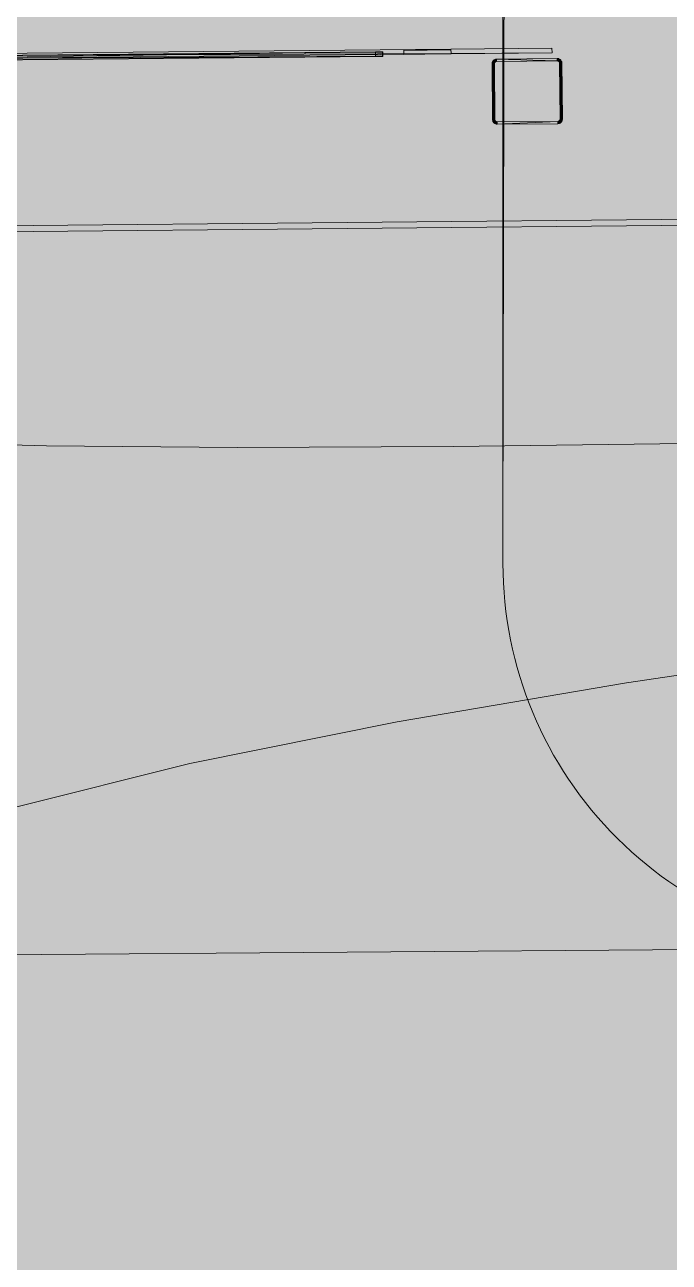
# Model space of a CAD drawing. Header units: millimetres. Extents: x 132836 to 1862386, y -330276 to -143438.
# Drawn here: x 170853 to 174174, y -277202 to -270822 of the extents above; entities that cross this region are included whole.
import ezdxf

# ---------------------------------------------------------------- set-up
doc = ezdxf.new("R2010")
doc.units = ezdxf.units.MM
doc.header["$MEASUREMENT"] = 0
for name, color, linetype in [('Divers - Dessin général', 7, 'Continuous'), ('Nouveau_0', 7, 'Continuous'), ('Nouveau_CN_02_00', 7, 'Continuous'), ('Nouveau_rg', 7, 'Continuous'), ('Sols_ Dalles', 7, 'Continuous')]:
    doc.layers.add(name, color=color, linetype=linetype)

msp = doc.modelspace()

# ---------------------------------------------------------------- hatches: boundary and pattern name
at = {"linetype": 'Continuous', "lineweight": 0, "true_color": 0x6f6f6f}
h = msp.add_hatch(color=8, dxfattribs=at)
h.paths.add_polyline_path([(141848.442, -275935.042), (141848.442, -295062.571), (269220.821, -293826.868), (269220.821, -270902.734), (268763.049, -270902.734), (254213.6, -271040.575), (254213.6, -163437.635), (153156.2, -163437.635), (153156.2, -271040.575), (153182.962, -271040.57), (153183.146, -272000.514, -0.40942736), (149183.681, -275935.042)])
h.paths.add_polyline_path([(158435.584, -260639.953), (155145.584, -260639.953), (155145.584, -248364.953), (155145.584, -243089.974), (155145.584, -242189.974), (158435.584, -242189.974)], flags=0)
h.paths.add_polyline_path([(196775.042, -260810.571), (196775.042, -222495.57), (186955.542, -222495.57), (186955.542, -218295.57), (196754.55, -218295.57), (196754.55, -208495.57), (196754.55, -204495.57), (193355.542, -204495.57), (193355.542, -201780.57), (193355.542, -195161.535), (195576.034, -195161.535), (195576.034, -189810.571), (217850.068, -189810.571), (217850.068, -262266.885), (245610.045, -262266.885), (245610.045, -253395.571), (245626.034, -253395.571), (246426.034, -253395.571), (247826.034, -253395.571), (247826.034, -248005.571), (247826.034, -246605.571), (245626.034, -246605.571), (245610.045, -246605.571), (245610.045, -171995.57), (212806.28, -171995.57), (161503.433, -171995.57), (161503.433, -193810.571), (161503.433, -230015.57), (161503.433, -260810.571)], flags=0)
h.paths.add_polyline_path([(162737.042, -269433.913, -0.09031866), (162858.773, -268727.623, -0.20144873), (163912.639, -267592.74, -0.10421145), (164718.006, -267415.055), (165317.979, -267409.371, -0.10404461), (166125.354, -267571.244, -0.23825546), (167284.257, -268953.318, -0.05518862), (167336.836, -269390.334), (167338.931, -269611.438), (167351.046, -270890.267), (167092.583, -271892.761, -0.26794919), (165370.083, -272909.124), (164770.11, -272914.808, -0.19371746), (163379.252, -272370.185, -0.07056876), (163028.663, -271931.262, -0.1316525), (162751.253, -270933.845)], flags=0)
h.paths.add_polyline_path([(173316.986, -273599.031), (173316.986, -273452.052), (173330.488, -267377.824, -0.3805567), (175316.986, -265609.826), (175394.714, -265609.826), (175394.714, -270609.826), (190394.714, -270609.826), (190394.714, -265609.826), (195356.191, -265609.826, -0.41421356), (196856.191, -267109.826), (196856.191, -273660.699, -0.34550161), (195137.285, -275433.432), (175327.752, -275599.002, -0.4157911)], flags=0)
h.paths.add_polyline_path([(205510.093, -271504.083, -0.13447393), (205230.948, -270484.937), (205230.948, -268984.937, -0.41421356), (207230.948, -266984.937), (207830.948, -266984.937, -0.41421356), (209830.948, -268984.937), (209830.948, -270484.937, -0.12882035), (209574.03, -271465.581, -0.27093629), (207830.948, -272484.937), (207230.948, -272484.937, -0.26498)], flags=0)
h.paths.add_polyline_path([(217862.687, -273329.325), (217869.949, -267730.336, -0.09856151), (218100.718, -266943.721), (218117.681, -266951.545, -0.258849), (219955.479, -265605.827), (219953.141, -265587.294), (220637.569, -265587.294), (220637.569, -265687.294), (220637.569, -270687.294), (250537.569, -270687.294), (250537.569, -265687.294), (252208.004, -265687.294), (254186.294, -265687.294), (254186.294, -267687.294), (254186.294, -271062.255, 0.00134576), (254186.323, -271073.021), (254197.209, -273095.233, -0.41421356), (252208.004, -275105.97), (243484.534, -275105.97, -0.00518896), (243431.438, -275116.103), (235447.992, -275196.191), (220071.012, -275253.24, -0.38655333), (217873.089, -273475.385, -0.02518922)], flags=0)
at = {"layer": 'Sols_ Dalles', "linetype": 'Continuous', "lineweight": 0, "true_color": 0x2e271c}
msp.add_hatch(color=250, dxfattribs=at).paths.add_polyline_path([(173316.986, -273599.031, 0.4157911), (175327.752, -275599.002), (194877.901, -275451.732, 0.41421356), (196867.106, -273440.995), (196856.22, -271418.783), (196856.22, -271563.708), (195571.834, -271563.708), (195581.991, -273450.488), (175394.714, -273590.232), (175394.714, -271810.115), (175394.714, -271796.274), (174332.384, -271810.115), (174328.476, -271510.141), (175394.714, -271496.248), (175394.714, -270609.826), (175394.714, -265609.826), (175316.986, -265609.826, 0.41421356), (173316.986, -267609.826)])

# ---------------------------------------------------------------- linework, layer by layer
at = {"color": 9, "linetype": 'Continuous', "lineweight": 5}
msp.add_lwpolyline([(173316.986, -273452.052), (173316.986, -273599.031, 0.4157911), (175327.752, -275599.002), (195137.285, -275433.432, 0.34550161), (196856.191, -273660.699), (196856.191, -267109.826, 0.41421356), (195356.191, -265609.826), (190394.714, -265609.826), (190394.714, -270609.826), (175394.714, -270609.826), (175394.714, -265609.826), (175316.986, -265609.826, 0.3805567), (173330.488, -267377.824)], format="xyb", close=True, dxfattribs=at)
at = {"color": 7, "linetype": 'Continuous', "lineweight": 20, "flags": 128}
for points in [[(168110.039, -271004.354), (172659.638, -270961.251)], [(168110.243, -271025.89), (172659.638, -270961.251)], [(172660.606, -270963.642), (168117.013, -271006.688)], [(173049.012, -270948.089), (168499.414, -270991.191)], [(172659.638, -270961.251), (172697.454, -270960.893)], [(172659.638, -270961.251), (172696.531, -270963.302)], [(172660.606, -270963.642), (172659.638, -270961.251)], [(172659.638, -270961.251), (172659.865, -270985.25)], [(172659.865, -270985.25), (172660.606, -270963.642)], [(172660.606, -270963.642), (172696.531, -270963.302)], [(172696.531, -270963.302), (172660.606, -270963.642)], [(172660.788, -270982.841), (172660.606, -270963.642)], [(172660.606, -270963.642), (172660.788, -270982.841)], [(172660.607, -270963.778), (172696.531, -270963.302)], [(172696.531, -270963.302), (172697.454, -270960.893)], [(172696.531, -270963.302), (172696.713, -270982.501)], [(172696.531, -270963.302), (172697.681, -270984.892)], [(172696.713, -270982.501), (172696.531, -270963.302)], [(172697.454, -270960.893), (172697.681, -270984.892)], [(172805.327, -270950.397), (173049.012, -270948.089)], [(173049.034, -270950.373), (172805.359, -270953.835)], [(173049.012, -270948.089), (172838.872, -270950.079)], [(173569.449, -270943.158), (173049.012, -270948.089)], [(173569.449, -270943.158), (173569.676, -270967.157)], [(168110.267, -271028.353), (172659.865, -270985.25)], [(168117.032, -271008.682), (172660.788, -270982.841)], [(172660.788, -270982.841), (168117.195, -271025.887)], [(173049.216, -270969.624), (168499.414, -270991.191)], [(173049.239, -270972.087), (168499.641, -271015.19)], [(172659.865, -270985.25), (172660.788, -270982.841)], [(172659.865, -270985.25), (172697.681, -270984.892)], [(172696.713, -270982.501), (172660.788, -270982.841)], [(172660.788, -270982.841), (172696.713, -270982.501)], [(172660.788, -270982.841), (172697.681, -270984.892)], [(172696.713, -270982.501), (172697.681, -270984.892)], [(172805.554, -270974.396), (173023.167, -270972.334)], [(173569.676, -270967.157), (173049.216, -270969.624)], [(173569.676, -270967.157), (173049.239, -270972.087)], [(173264.098, -271317.083), (173260.669, -271019.755)], [(173263.457, -271314.005), (173260.669, -271019.755)], [(173263.251, -271311.271), (173260.669, -271019.755)], [(173264.098, -271317.083), (173261.252, -271016.665)], [(173265.146, -271320.05), (173261.252, -271016.665)], [(173265.146, -271320.05), (173262.243, -271013.679)], [(173266.553, -271322.856), (173262.243, -271013.679)], [(173266.553, -271322.856), (173263.597, -271010.846)], [(173266.553, -271322.856), (173265.324, -271008.214)], [(173268.329, -271325.456), (173265.324, -271008.214)], [(173270.428, -271327.8), (173265.324, -271008.214)], [(173270.428, -271327.8), (173267.377, -271005.83)], [(173272.799, -271329.854), (173267.377, -271005.83)], [(173272.799, -271329.854), (173269.71, -271003.744)], [(173274.069, -271016.76), (173272.309, -271001.968)], [(173274.933, -271015.443), (173272.309, -271001.968)], [(173272.896, -271019.663), (173272.309, -271001.968)], [(173273.386, -271018.17), (173272.309, -271001.968)], [(173272.518, -271022.774), (173272.309, -271001.968)], [(173272.611, -271021.214), (173272.309, -271001.968)], [(173272.799, -271329.854), (173272.309, -271001.968)], [(173275.431, -271331.569), (173275.246, -271310.762), (173272.518, -271022.774), (173272.611, -271021.214), (173272.896, -271019.663), (173273.386, -271018.17), (173274.069, -271016.76), (173274.933, -271015.443), (173275.953, -271014.258), (173277.132, -271013.214), (173278.419, -271012.326), (173279.829, -271011.617), (173281.3, -271011.099), (173282.845, -271010.784), (173284.404, -271010.661), (173596.39, -271007.706)], [(173274.933, -271015.443), (173275.115, -271000.549)], [(173275.953, -271014.258), (173275.115, -271000.549)], [(173277.132, -271013.214), (173275.115, -271000.549)], [(173277.132, -271013.214), (173278.082, -270999.513)], [(173279.829, -271011.617), (173278.082, -270999.513)], [(173278.419, -271012.326), (173278.082, -270999.513)], [(173279.829, -271011.617), (173281.16, -270998.872)], [(173282.845, -271010.784), (173281.16, -270998.872)], [(173281.3, -271011.099), (173281.16, -270998.872)], [(173282.845, -271010.784), (173283.906, -270998.666)], [(173283.906, -270998.666), (173596.39, -271007.706), (173597.963, -271007.799), (173599.502, -271008.084), (173600.994, -271008.574), (173602.405, -271009.257), (173603.721, -271010.12), (173604.907, -271011.141), (173605.962, -271012.307), (173606.838, -271013.607), (173607.547, -271015.004), (173608.066, -271016.487), (173608.392, -271018.032), (173608.503, -271019.591), (173611.231, -271307.578), (173611.44, -271328.385)], [(173284.404, -271010.661), (173283.906, -270998.666)], [(173596.39, -271007.706), (173596.672, -270995.702)], [(173599.502, -271008.084), (173596.672, -270995.702)], [(173597.963, -271007.799), (173596.672, -270995.702)], [(173599.502, -271008.084), (173599.422, -270995.856)], [(173600.994, -271008.574), (173599.422, -270995.856)], [(173602.405, -271009.257), (173599.422, -270995.856)], [(173602.405, -271009.257), (173602.511, -270996.439)], [(173603.721, -271010.12), (173602.511, -270996.439)], [(173604.907, -271011.141), (173602.511, -270996.439)], [(173604.907, -271011.141), (173605.497, -270997.419)], [(173606.838, -271013.607), (173605.497, -270997.419)], [(173607.547, -271015.004), (173605.497, -270997.419)], [(173608.066, -271016.487), (173605.497, -270997.419)], [(173608.392, -271018.032), (173605.497, -270997.419)], [(173605.962, -271012.307), (173605.497, -270997.419)], [(173608.503, -271019.591), (173608.318, -270998.784)], [(173608.392, -271018.032), (173608.318, -270998.784)], [(173611.44, -271328.385), (173610.95, -271000.511)], [(173614.04, -271326.621), (173610.95, -271000.511)], [(173616.384, -271324.522), (173613.334, -271002.553)], [(173618.438, -271322.139), (173613.334, -271002.553)], [(173614.04, -271326.621), (173613.334, -271002.553)], [(173618.438, -271322.139), (173615.432, -271004.897)], [(173621.518, -271316.673), (173617.197, -271007.496)], [(173620.153, -271319.506), (173617.197, -271007.496)], [(173618.438, -271322.139), (173617.197, -271007.496)], [(173622.498, -271313.688), (173618.615, -271010.303)], [(173621.518, -271316.673), (173618.615, -271010.303)], [(173623.08, -271310.598), (173619.652, -271013.269)], [(173622.498, -271313.688), (173619.652, -271013.269)], [(173623.235, -271307.861), (173620.293, -271016.348)], [(173623.08, -271310.598), (173620.293, -271016.348)], [(173599.346, -271319.692), (173287.359, -271322.647), (173285.799, -271322.566), (173284.248, -271322.269), (173282.767, -271321.779), (173281.344, -271321.096), (173280.04, -271320.233), (173278.843, -271319.212), (173277.799, -271318.046), (173276.911, -271316.746), (173276.202, -271315.349), (173275.684, -271313.866), (173275.369, -271312.332), (173275.246, -271310.762)], [(173275.431, -271331.569), (173275.369, -271312.332)], [(173275.431, -271331.569), (173275.684, -271313.866)], [(173275.431, -271331.569), (173276.202, -271315.349)], [(173275.431, -271331.569), (173276.911, -271316.746)], [(173275.431, -271331.569), (173277.799, -271318.046)], [(173278.264, -271332.934), (173277.799, -271318.046)], [(173278.264, -271332.934), (173278.843, -271319.212)], [(173278.264, -271332.934), (173280.04, -271320.233)], [(173281.25, -271333.914), (173280.04, -271320.233)], [(173281.25, -271333.914), (173281.344, -271321.096)], [(173281.25, -271333.914), (173282.767, -271321.779)], [(173284.34, -271334.496), (173282.767, -271321.779)], [(173284.34, -271334.496), (173284.248, -271322.269)], [(173284.34, -271334.496), (173285.799, -271322.566)], [(173287.089, -271334.65), (173285.799, -271322.566)], [(173610.853, -271310.69), (173610.363, -271312.183), (173609.68, -271313.593), (173608.829, -271314.91), (173607.796, -271316.095), (173606.63, -271317.138), (173605.33, -271318.027), (173603.933, -271318.736), (173602.45, -271319.254), (173600.917, -271319.581), (173599.346, -271319.692), (173287.089, -271334.65)], [(173287.089, -271334.65), (173287.359, -271322.647)], [(173599.855, -271331.687), (173599.346, -271319.692)], [(173599.855, -271331.687), (173602.45, -271319.254)], [(173599.855, -271331.687), (173600.917, -271319.581)], [(173602.601, -271331.481), (173602.45, -271319.254)], [(173602.601, -271331.481), (173605.33, -271318.027)], [(173602.601, -271331.481), (173603.933, -271318.736)], [(173605.679, -271330.84), (173605.33, -271318.027)], [(173605.679, -271330.84), (173607.796, -271316.095)], [(173605.679, -271330.84), (173606.63, -271317.138)], [(173608.646, -271329.804), (173607.796, -271316.095)], [(173611.231, -271307.578), (173611.15, -271309.151), (173608.646, -271329.804)], [(173611.15, -271309.151), (173610.853, -271310.69), (173608.646, -271329.804)], [(173608.646, -271329.804), (173610.363, -271312.183)], [(173608.646, -271329.804), (173609.68, -271313.593)], [(173608.646, -271329.804), (173608.829, -271314.91)], [(173611.15, -271309.151), (173611.44, -271328.385)]]:
    msp.add_lwpolyline(points, dxfattribs=at)
at = {"color": 212, "linetype": 'Continuous', "lineweight": 5, "true_color": 0xcb00cc, "flags": 128}
for points in [[(173049.012, -270948.089), (172838.872, -270950.079), (172805.327, -270950.397)], [(172805.327, -270950.397), (172805.359, -270953.835), (172805.554, -270974.396)], [(173049.239, -270972.087), (173049.216, -270969.624), (173049.012, -270948.089)], [(172805.554, -270974.396), (173023.167, -270972.334), (173049.239, -270972.087)]]:
    msp.add_lwpolyline(points, dxfattribs=at)
at = {"color": 7, "linetype": 'Continuous', "lineweight": 20, "flags": 128}
msp.add_lwpolyline([(173618.615, -271010.303), (173617.197, -271007.496), (173615.432, -271004.897), (173613.334, -271002.553), (173610.95, -271000.511), (173608.318, -270998.784), (173605.497, -270997.419), (173602.511, -270996.439), (173599.422, -270995.856), (173596.672, -270995.702), (173283.906, -270998.666), (173281.16, -270998.872), (173278.082, -270999.513), (173275.115, -271000.549), (173272.309, -271001.968), (173269.71, -271003.744), (173267.377, -271005.83), (173265.324, -271008.214), (173263.597, -271010.846), (173262.243, -271013.679), (173261.252, -271016.665), (173260.669, -271019.755), (173260.515, -271022.492), (173263.251, -271311.271), (173263.457, -271314.005), (173264.098, -271317.083), (173265.146, -271320.05), (173266.553, -271322.856), (173268.329, -271325.456), (173270.428, -271327.8), (173272.799, -271329.854), (173275.431, -271331.569), (173278.264, -271332.934), (173281.25, -271333.914), (173284.34, -271334.496), (173287.089, -271334.65), (173599.855, -271331.687), (173602.601, -271331.481), (173605.679, -271330.84), (173608.646, -271329.804), (173611.44, -271328.385), (173614.04, -271326.621), (173616.384, -271324.522), (173618.438, -271322.139), (173620.153, -271319.506), (173621.518, -271316.673), (173622.498, -271313.688), (173623.08, -271310.598), (173623.235, -271307.861), (173620.499, -271019.082), (173620.293, -271016.348), (173619.652, -271013.269)], close=True, dxfattribs=at)
at = {"layer": 'Divers - Dessin général', "color": 8, "linetype": 'Continuous', "lineweight": 5}
msp.add_lwpolyline([(254205.676, -163437.635), (254186.294, -271067.638), (152856.388, -272027.634), (152839.018, -197317.635), (152835.676, -163437.635)], close=True, dxfattribs=at)
at = {"layer": 'Divers - Dessin général', "color": 14, "linetype": 'Continuous', "lineweight": 5, "true_color": 0x990000}
msp.add_lwpolyline([(254205.676, -163437.635), (254186.294, -271067.638), (152856.388, -272027.634), (152839.018, -197317.635), (152835.676, -163437.635)], close=True, dxfattribs=at)
at = {"layer": 'Nouveau_0', "color": 8, "linetype": 'Continuous', "lineweight": 5}
msp.add_line((152835.676, -272063.016), (254199.193, -271079.638), dxfattribs=at)
msp.add_line((152835.676, -272063.016), (254199.193, -271079.638), dxfattribs=at)
at = {"layer": 'Nouveau_0', "color": 8, "linetype": 'Continuous', "lineweight": 5, "flags": 128}
msp.add_lwpolyline([(152835.676, -272063.016), (254199.193, -271079.638), (254199.193, -163437.635), (152835.676, -163437.635), (152835.676, -197326.333)], close=True, dxfattribs=at)
at = {"layer": 'Nouveau_CN_02_00', "color": 8, "linetype": 'Continuous', "lineweight": 5, "flags": 128}
for points in [[(174259.076, -272980.651), (173061.046, -272995.269), (171947.882, -273000.468), (170965.122, -272993.06), (170146.786, -272970.935), (169480.822, -272936.302), (168943.66, -272892.447), (168511.732, -272842.659), (168161.469, -272790.224), (167869.3, -272738.43), (167611.656, -272690.564), (167364.969, -272649.913)], [(167365.652, -277014.015), (167716.844, -276913.983), (168012.599, -276797.488), (168248.366, -276656.645), (168426.173, -276485.815), (168574.374, -276288.35), (168727.901, -276069.848), (168921.688, -275835.911), (169190.667, -275592.137), (169569.771, -275344.127), (170093.934, -275097.479), (170798.088, -274857.794), (171702.823, -274629.877), (172771.357, -274415.355), (173952.561, -274215.061), (175195.31, -274029.826)]]:
    msp.add_lwpolyline(points, dxfattribs=at)
at = {"layer": 'Nouveau_rg', "color": 8, "linetype": 'Continuous', "lineweight": 5, "flags": 128}
msp.add_lwpolyline([(147567.552, -275358.909), (159741.501, -275704.121), (179134.524, -275550.958), (194861.845, -275038.784), (213710.215, -274947.589), (235087.482, -274747.605), (252251.249, -274647.467), (263883.891, -274697.543)], dxfattribs=at)
at = {"layer": 'Sols_ Dalles', "color": 7, "linetype": 'Continuous', "lineweight": 5, "flags": 128}
msp.add_lwpolyline([(173316.986, -273599.031, 0.4157911), (175327.752, -275599.002), (194877.901, -275451.732, 0.41421356), (196867.106, -273440.995), (196856.22, -271418.783), (196856.22, -271563.708), (195571.834, -271563.708), (195581.991, -273450.488), (175394.714, -273590.232), (175394.714, -271810.115), (175394.714, -271796.274), (174332.384, -271810.115), (174328.476, -271510.141), (175394.714, -271496.248), (175394.714, -270609.826), (175394.714, -265609.826), (175316.986, -265609.826, 0.41421356), (173316.986, -267609.826)], format="xyb", close=True, dxfattribs=at)

doc.saveas('drawing.dxf')
